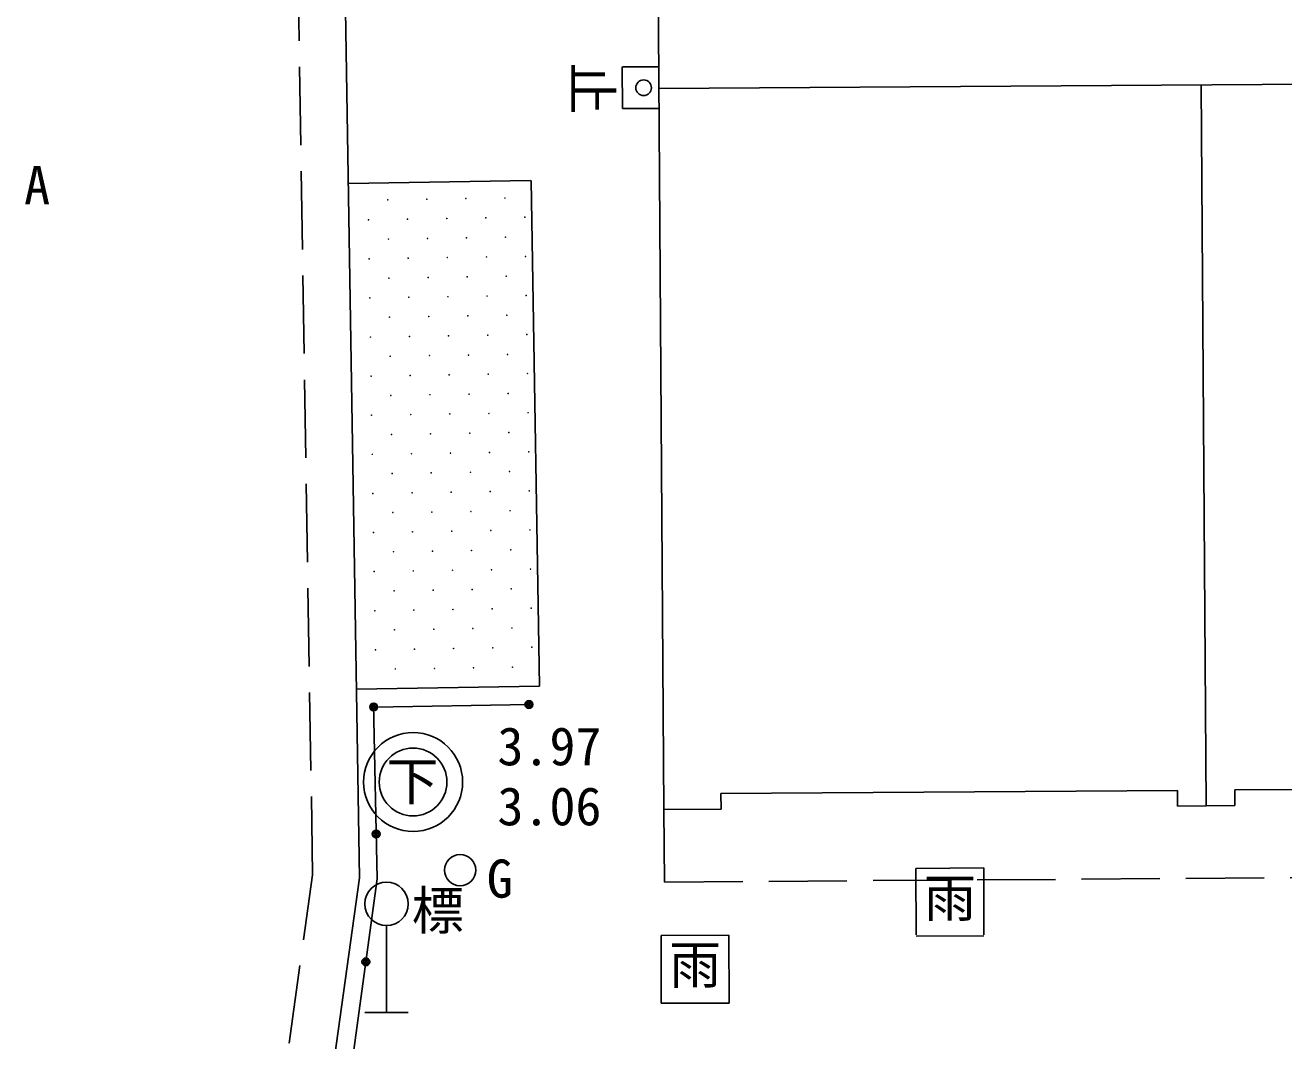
# Model space of a CAD drawing. Units: millimetres, scale not verified. Extents: x -100125 to 103927, y -69250 to 69250.
# Drawn here: x -41129 to -29059, y -6708 to 3035 of the extents above; entities that cross this region are included whole.
import ezdxf
from ezdxf.enums import TextEntityAlignment as Align

# ---------------------------------------------------------------- set-up
doc = ezdxf.new("R2010")
doc.units = ezdxf.units.MM
doc.header["$LTSCALE"] = 250
doc.linetypes.add('DASHED3', pattern=[4, 3, -1])
doc.layers.add('1-0_現況', color=2, linetype='Continuous')
doc.styles.add('ＭＳ ゴシック', font='')
doc.styles.get('ＭＳ ゴシック').set_extended_font_data('MS Gothic')

msp = doc.modelspace()

# ---------------------------------------------------------------- linework, layer by layer
at = {"layer": '1-0_現況'}
for p, q in [((27397.5, 2862.3), (-35052, 2426.5)), ((-35400.7, 2234.5), (-35403.4, 2634.5)), ((-35052.1, 2634.7), (-35402.2, 2634.5)), ((-29803.3, -4453.2), (-29851.6, 2462.8)), ((-35052, 2234.7), (-35402, 2234.5)), ((-36283, 1545.6), (-38030.1, 1517.4)), ((-36196.6, -3306), (-36275.2, 1545.8)), ((-37650, 1358.6), (-37655, 1358.6)), ((-37652.5, 1361.1), (-37652.5, 1356.1)), ((-37275.1, 1364.7), (-37280.1, 1364.7)), ((-37277.6, 1367.2), (-37277.6, 1362.2)), ((-36900.1, 1370.7), (-36905.1, 1370.7)), ((-36902.6, 1373.2), (-36902.6, 1368.2)), ((-36525.2, 1376.8), (-36530.2, 1376.8)), ((-36527.7, 1379.3), (-36527.7, 1374.3)), ((-37834.5, 1168.1), (-37839.5, 1168.1)), ((-37837, 1170.6), (-37837, 1165.6)), ((-37459.5, 1174.2), (-37464.5, 1174.2)), ((-37462, 1176.7), (-37462, 1171.7)), ((-37084.6, 1180.2), (-37089.6, 1180.2)), ((-37087.1, 1182.7), (-37087.1, 1177.7)), ((-36709.6, 1186.3), (-36714.6, 1186.3)), ((-36712.1, 1188.8), (-36712.1, 1183.8)), ((-36334.7, 1192.4), (-36339.7, 1192.4)), ((-36337.2, 1194.9), (-36337.2, 1189.9)), ((-37643.9, 983.6), (-37648.9, 983.6)), ((-37646.4, 986.1), (-37646.4, 981.1)), ((-37269, 989.7), (-37274, 989.7)), ((-37271.5, 992.2), (-37271.5, 987.2)), ((-36894, 995.8), (-36899, 995.8)), ((-36896.5, 998.3), (-36896.5, 993.3)), ((-36519.1, 1001.9), (-36524.1, 1001.9)), ((-36521.6, 1004.4), (-36521.6, 999.4)), ((-37828.4, 793.1), (-37833.4, 793.1)), ((-37830.9, 795.6), (-37830.9, 790.6)), ((-37453.4, 799.2), (-37458.4, 799.2)), ((-37455.9, 801.7), (-37455.9, 796.7)), ((-37078.5, 805.3), (-37083.5, 805.3)), ((-37081, 807.8), (-37081, 802.8)), ((-36703.5, 811.3), (-36708.5, 811.3)), ((-36706, 813.8), (-36706, 808.8)), ((-36328.6, 817.4), (-36333.6, 817.4)), ((-36331.1, 819.9), (-36331.1, 814.9)), ((-37637.9, 608.7), (-37642.9, 608.7)), ((-37640.4, 611.2), (-37640.4, 606.2)), ((-37262.9, 614.8), (-37267.9, 614.8)), ((-37265.4, 617.3), (-37265.4, 612.3)), ((-36888, 620.8), (-36893, 620.8)), ((-36890.5, 623.3), (-36890.5, 618.3)), ((-36513, 626.9), (-36518, 626.9)), ((-36515.5, 629.4), (-36515.5, 624.4)), ((-37822.3, 418.2), (-37827.3, 418.2)), ((-37824.8, 420.7), (-37824.8, 415.7)), ((-37447.4, 424.3), (-37452.4, 424.3)), ((-37449.9, 426.8), (-37449.9, 421.8)), ((-37072.4, 430.3), (-37077.4, 430.3)), ((-37074.9, 432.8), (-37074.9, 427.8)), ((-36697.5, 436.4), (-36702.5, 436.4)), ((-36700, 438.9), (-36700, 433.9)), ((-36322.5, 442.5), (-36327.5, 442.5)), ((-36325, 445), (-36325, 440)), ((-37259.4, 242.3), (-37259.4, 237.3)), ((-36881.9, 245.9), (-36886.9, 245.9)), ((-36884.4, 248.4), (-36884.4, 243.4)), ((-36507, 251.9), (-36512, 251.9)), ((-36509.5, 254.4), (-36509.5, 249.4)), ((-37631.8, 233.7), (-37636.8, 233.7)), ((-37634.3, 236.2), (-37634.3, 231.2)), ((-37256.9, 239.8), (-37261.9, 239.8)), ((-37816.2, 43.2), (-37821.2, 43.2)), ((-37818.7, 45.7), (-37818.7, 40.7)), ((-37441.3, 49.3), (-37446.3, 49.3)), ((-37443.8, 51.8), (-37443.8, 46.8)), ((-37066.3, 55.4), (-37071.3, 55.4)), ((-37068.8, 57.9), (-37068.8, 52.9)), ((-36691.4, 61.4), (-36696.4, 61.4)), ((-36693.9, 63.9), (-36693.9, 58.9)), ((-36316.4, 67.5), (-36321.4, 67.5)), ((-36318.9, 70), (-36318.9, 65)), ((-36503.4, -120.5), (-36503.4, -125.5)), ((-37625.7, -141.2), (-37630.7, -141.2)), ((-37628.2, -138.7), (-37628.2, -143.7)), ((-37250.8, -135.1), (-37255.8, -135.1)), ((-37253.3, -132.6), (-37253.3, -137.6)), ((-36875.8, -129.1), (-36880.8, -129.1)), ((-36878.3, -126.6), (-36878.3, -131.6)), ((-36500.9, -123), (-36505.9, -123)), ((-37810.2, -331.7), (-37815.2, -331.7)), ((-37812.7, -329.2), (-37812.7, -334.2)), ((-37435.2, -325.7), (-37440.2, -325.7)), ((-37437.7, -323.2), (-37437.7, -328.2)), ((-37060.3, -319.6), (-37065.3, -319.6)), ((-37062.8, -317.1), (-37062.8, -322.1)), ((-36685.3, -313.5), (-36690.3, -313.5)), ((-36687.8, -311), (-36687.8, -316)), ((-36310.4, -307.4), (-36315.4, -307.4)), ((-36312.9, -304.9), (-36312.9, -309.9)), ((-37619.7, -516.2), (-37624.7, -516.2)), ((-37622.2, -513.7), (-37622.2, -518.7)), ((-37244.7, -510.1), (-37249.7, -510.1)), ((-37247.2, -507.6), (-37247.2, -512.6)), ((-36869.8, -504), (-36874.8, -504)), ((-36872.3, -501.5), (-36872.3, -506.5)), ((-36494.8, -498), (-36499.8, -498)), ((-36497.3, -495.5), (-36497.3, -500.5)), ((-37804.1, -706.7), (-37809.1, -706.7)), ((-37806.6, -704.2), (-37806.6, -709.2)), ((-37429.2, -700.6), (-37434.2, -700.6)), ((-37431.7, -698.1), (-37431.7, -703.1)), ((-37054.2, -694.5), (-37059.2, -694.5)), ((-37056.7, -692), (-37056.7, -697)), ((-36679.3, -688.5), (-36684.3, -688.5)), ((-36681.8, -686), (-36681.8, -691)), ((-36304.3, -682.4), (-36309.3, -682.4)), ((-36306.8, -679.9), (-36306.8, -684.9)), ((-37613.6, -891.1), (-37618.6, -891.1)), ((-37616.1, -888.6), (-37616.1, -893.6)), ((-37238.6, -885), (-37243.6, -885)), ((-37241.1, -882.5), (-37241.1, -887.5)), ((-36863.7, -879), (-36868.7, -879)), ((-36866.2, -876.5), (-36866.2, -881.5)), ((-36488.7, -872.9), (-36493.7, -872.9)), ((-36491.2, -870.4), (-36491.2, -875.4)), ((-37798, -1081.6), (-37803, -1081.6)), ((-37800.5, -1079.1), (-37800.5, -1084.1)), ((-37423.1, -1075.6), (-37428.1, -1075.6)), ((-37425.6, -1073.1), (-37425.6, -1078.1)), ((-37048.1, -1069.5), (-37053.1, -1069.5)), ((-37050.6, -1067), (-37050.6, -1072)), ((-36673.2, -1063.4), (-36678.2, -1063.4)), ((-36675.7, -1060.9), (-36675.7, -1065.9)), ((-36298.2, -1057.3), (-36303.2, -1057.3)), ((-36300.7, -1054.8), (-36300.7, -1059.8)), ((-37607.5, -1266.1), (-37612.5, -1266.1)), ((-37610, -1263.6), (-37610, -1268.6)), ((-37232.6, -1260), (-37237.6, -1260)), ((-37235.1, -1257.5), (-37235.1, -1262.5)), ((-36857.6, -1253.9), (-36862.6, -1253.9)), ((-36860.1, -1251.4), (-36860.1, -1256.4)), ((-36482.7, -1247.9), (-36487.7, -1247.9)), ((-36485.2, -1245.4), (-36485.2, -1250.4)), ((-37419.5, -1448), (-37419.5, -1453)), ((-37042.1, -1444.4), (-37047.1, -1444.4)), ((-37044.6, -1441.9), (-37044.6, -1446.9)), ((-36667.1, -1438.4), (-36672.1, -1438.4)), ((-36669.6, -1435.9), (-36669.6, -1440.9)), ((-36292.2, -1432.3), (-36297.2, -1432.3)), ((-36294.7, -1429.8), (-36294.7, -1434.8)), ((-37792, -1456.6), (-37797, -1456.6)), ((-37794.5, -1454.1), (-37794.5, -1459.1)), ((-37417, -1450.5), (-37422, -1450.5)), ((-37601.5, -1641), (-37606.5, -1641)), ((-37604, -1638.5), (-37604, -1643.5)), ((-37226.5, -1634.9), (-37231.5, -1634.9)), ((-37229, -1632.4), (-37229, -1637.4)), ((-36851.6, -1628.9), (-36856.6, -1628.9)), ((-36854.1, -1626.4), (-36854.1, -1631.4)), ((-36476.6, -1622.8), (-36481.6, -1622.8)), ((-36479.1, -1620.3), (-36479.1, -1625.3)), ((-36286.1, -1807.2), (-36291.1, -1807.2)), ((-36288.6, -1804.7), (-36288.6, -1809.7)), ((-37785.9, -1831.5), (-37790.9, -1831.5)), ((-37788.4, -1829), (-37788.4, -1834)), ((-37410.9, -1825.5), (-37415.9, -1825.5)), ((-37413.4, -1823), (-37413.4, -1828)), ((-37036, -1819.4), (-37041, -1819.4)), ((-37038.5, -1816.9), (-37038.5, -1821.9)), ((-36661, -1813.3), (-36666, -1813.3)), ((-36663.5, -1810.8), (-36663.5, -1815.8)), ((-37595.4, -2016), (-37600.4, -2016)), ((-37597.9, -2013.5), (-37597.9, -2018.5)), ((-37220.4, -2009.9), (-37225.4, -2009.9)), ((-37222.9, -2007.4), (-37222.9, -2012.4)), ((-36845.5, -2003.8), (-36850.5, -2003.8)), ((-36848, -2001.3), (-36848, -2006.3)), ((-36470.5, -1997.8), (-36475.5, -1997.8)), ((-36473, -1995.3), (-36473, -2000.3)), ((-37779.8, -2206.5), (-37784.8, -2206.5)), ((-37782.3, -2204), (-37782.3, -2209)), ((-37404.9, -2200.4), (-37409.9, -2200.4)), ((-37407.4, -2197.9), (-37407.4, -2202.9)), ((-37029.9, -2194.3), (-37034.9, -2194.3)), ((-37032.4, -2191.8), (-37032.4, -2196.8)), ((-36655, -2188.3), (-36660, -2188.3)), ((-36657.5, -2185.8), (-36657.5, -2190.8)), ((-36280, -2182.2), (-36285, -2182.2)), ((-36282.5, -2179.7), (-36282.5, -2184.7)), ((-37589.3, -2390.9), (-37594.3, -2390.9)), ((-37591.8, -2388.4), (-37591.8, -2393.4)), ((-37214.4, -2384.8), (-37219.4, -2384.8)), ((-37216.9, -2382.3), (-37216.9, -2387.3)), ((-36839.4, -2378.8), (-36844.4, -2378.8)), ((-36841.9, -2376.3), (-36841.9, -2381.3)), ((-36464.5, -2372.7), (-36469.5, -2372.7)), ((-36467, -2370.2), (-36467, -2375.2)), ((-37773.8, -2581.4), (-37778.8, -2581.4)), ((-37776.3, -2578.9), (-37776.3, -2583.9)), ((-37398.8, -2575.4), (-37403.8, -2575.4)), ((-37401.3, -2572.9), (-37401.3, -2577.9)), ((-37023.9, -2569.3), (-37028.9, -2569.3)), ((-37026.4, -2566.8), (-37026.4, -2571.8)), ((-36648.9, -2563.2), (-36653.9, -2563.2)), ((-36651.4, -2560.7), (-36651.4, -2565.7)), ((-36274, -2557.1), (-36279, -2557.1)), ((-36276.5, -2554.6), (-36276.5, -2559.6)), ((-37583.3, -2765.9), (-37588.3, -2765.9)), ((-37585.8, -2763.4), (-37585.8, -2768.4)), ((-37208.3, -2759.8), (-37213.3, -2759.8)), ((-37210.8, -2757.3), (-37210.8, -2762.3)), ((-36833.3, -2753.7), (-36838.3, -2753.7)), ((-36835.8, -2751.2), (-36835.8, -2756.2)), ((-36458.4, -2747.7), (-36463.4, -2747.7)), ((-36460.9, -2745.2), (-36460.9, -2750.2)), ((-37767.7, -2956.4), (-37772.7, -2956.4)), ((-37770.2, -2953.9), (-37770.2, -2958.9)), ((-37392.7, -2950.3), (-37397.7, -2950.3)), ((-37395.2, -2947.8), (-37395.2, -2952.8)), ((-37017.8, -2944.2), (-37022.8, -2944.2)), ((-37020.3, -2941.7), (-37020.3, -2946.7)), ((-36642.8, -2938.2), (-36647.8, -2938.2)), ((-36645.3, -2935.7), (-36645.3, -2940.7)), ((-36267.9, -2932.1), (-36272.9, -2932.1)), ((-36270.4, -2929.6), (-36270.4, -2934.6)), ((-37579.7, -3138.3), (-37579.7, -3143.3)), ((-37202.2, -3134.7), (-37207.2, -3134.7)), ((-37204.7, -3132.2), (-37204.7, -3137.2)), ((-36827.3, -3128.7), (-36832.3, -3128.7)), ((-36829.8, -3126.2), (-36829.8, -3131.2)), ((-36452.3, -3122.6), (-36457.3, -3122.6)), ((-36454.8, -3120.1), (-36454.8, -3125.1)), ((-37577.2, -3140.8), (-37582.2, -3140.8)), ((-36196.6, -3306), (-37951.6, -3334.4)), ((-37787, -3505.5), (-36294.2, -3481.4)), ((-36295.9, -3481.4), (-36300.9, -3481.4)), ((-36298.4, -3478.9), (-36298.4, -3483.9)), ((-37784.5, -3505.5), (-37789.5, -3505.5)), ((-37787, -3503), (-37787, -3508)), ((-34456.7, -4334.4), (-30079.5, -4305.1)), ((-34455.7, -4484.4), (-34456.7, -4334.4)), ((-30078.3, -4455.1), (-30079.5, -4305.3)), ((-29529.5, -4301.4), (-24879.6, -4270.2)), ((-29528.3, -4451.4), (-29529.5, -4301.1)), ((-30078.3, -4455.1), (-29528.3, -4451.4)), ((-37760.4, -4724.1), (-37765.4, -4724.1)), ((-37762.9, -4721.6), (-37762.9, -4726.6)), ((-32586.3, -5054.2), (-31936.3, -5049.3)), ((-32585.3, -5691.9), (-32586.3, -5054.2)), ((-31935.3, -5690.8), (-31936.3, -5049.3)), ((-39961.7, -19784.3), (-37922.3, -5142.7)), ((-37663.4, -6435.5), (-37663.4, -5602.2)), ((-35029.7, -5695.8), (-34379.7, -5694.7)), ((-35028.7, -6345.8), (-35029.7, -5695.8)), ((-34378.7, -6344.7), (-34379.7, -5694.7)), ((-32585.2, -5704.3), (-31935.2, -5699.3)), ((-37860.1, -5949.8), (-37865.1, -5949.8)), ((-37862.6, -5947.3), (-37862.6, -5952.3)), ((-35028.7, -6345.8), (-34378.7, -6344.7)), ((-37871.8, -6435.5), (-37455.1, -6435.5))]:
    msp.add_line(p, q, dxfattribs=at)
at = {"layer": '1-0_現況', "linetype": 'DASHED3'}
for p, q in [((-35005.7, -4488.1), (-34997.9, -5185.3)), ((-34997.9, -5185.3), (27448.8, -4744))]:
    msp.add_line(p, q, dxfattribs=at)
at = {"layer": '1-0_現況'}
for points in [[(-37922.3, -5142.7), (-38130.8, 7735.1), (-35818.8, 9710), (31216.3, 10546.2)], [(-35071.5, 5326.5), (-35005.7, -4488.1), (-34455.7, -4484.4)], [(-37787.5, -3479.6), (-37754.4, -5154.2), (-38149.6, -8060)]]:
    msp.add_lwpolyline(points, dxfattribs=at)
at = {"layer": '1-0_現況', "linetype": 'DASHED3'}
msp.add_lwpolyline([(-39563.2, -13661.5), (-38372.8, -5115.2), (-38584.2, 7939.7)], dxfattribs=at)
at = {"layer": '1-0_現況'}
for centre, radius in [((-35198.2, 2434.2), 75), ((-37787, -3505.5), 37.5), ((-37787, -3505.5), 25.5), ((-37787, -3505.5), 13.5), ((-36298.4, -3481.4), 37.5), ((-36298.4, -3481.4), 25.5), ((-36298.4, -3481.4), 13.5), ((-37409.2, -4225), 475), ((-37409.2, -4225), 325), ((-37762.9, -4724.1), 37.5), ((-37762.9, -4724.1), 25.5), ((-37762.9, -4724.1), 13.5), ((-36958.2, -5070.3), 150), ((-37663.4, -5393.9), 208.3), ((-37862.6, -5949.8), 37.5), ((-37862.6, -5949.8), 25.5), ((-37862.6, -5949.8), 13.5)]:
    msp.add_circle(centre, radius, dxfattribs=at)

# ---------------------------------------------------------------- texts
at = {"layer": '1-0_現況', "color": 7, "style": 'ＭＳ ゴシック'}
msp.add_text('止', height=366.6, rotation=270, dxfattribs=at).set_placement((-35987.4, 2677.4), align=Align.BOTTOM_LEFT)
for s, p in [('A', (-41139.8, 1207.8)), ('3.97', (-36600.3, -4174.7)), ('下', (-37665, -4509.8)), ('3.06', (-36600.3, -4750.3)), ('G', (-36702.7, -5444.7)), ('雨', (-32510.8, -5630.5)), ('標', (-37421.7, -5750.2)), ('雨', (-34954.2, -6270.3))]:
    msp.add_text(s, height=366.6, dxfattribs=at).set_placement(p, align=Align.BOTTOM_LEFT)

doc.saveas('drawing.dxf')
